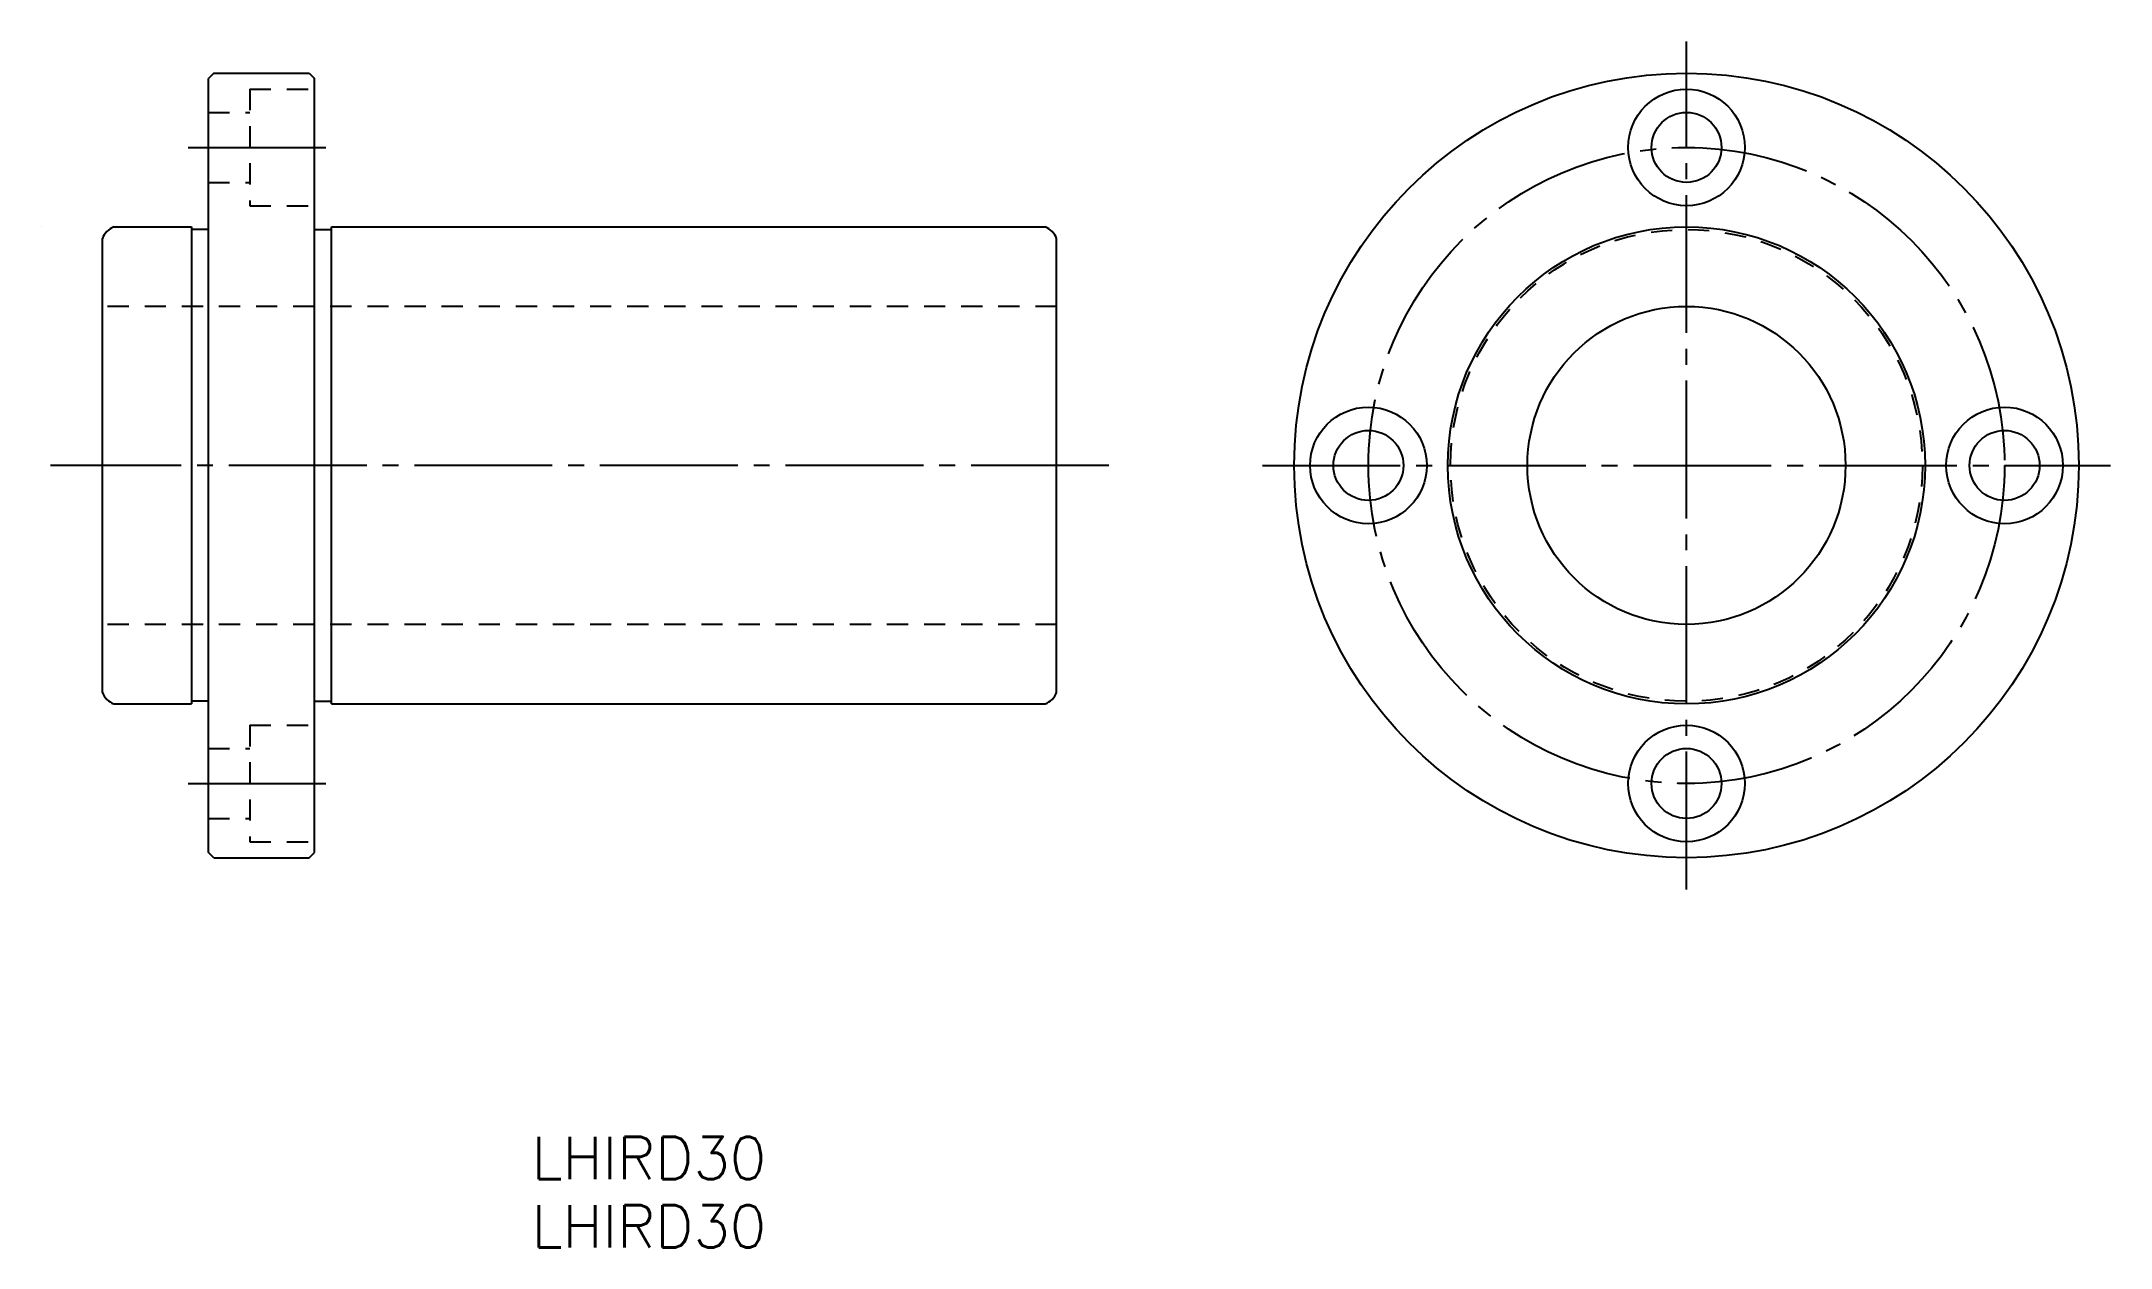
# Model space of a CAD drawing. Extents: x -233 to -38, y 332 to 446.
import ezdxf

# ---------------------------------------------------------------- set-up
doc = ezdxf.new("R2010")
doc.units = 0
doc.linetypes.add('CENTER', pattern=[17.5, 13, -1.5, 1.5, -1.5])
doc.linetypes.add('DASHED', pattern=[3.5, 2, -1.5])
doc.layers.get('0').update_dxf_attribs({"linetype": 'CONTINUOUS'})
doc.layers.add('CENTER', color=1, linetype='CENTER')
doc.styles.get("Standard").update_dxf_attribs({"font": 'txt.shx', "bigfont": '@extfont2.shx'})

msp = doc.modelspace()

# ---------------------------------------------------------------- linework, layer by layer
at = {"color": 7, "linetype": 'CONTINUOUS'}
for p, q in [((-217.21, 443.11), (-217.71, 442.61)), ((-217.21, 443.11), (-208.21, 443.11)), ((-208.21, 443.11), (-207.71, 442.61)), ((-217.71, 369.61), (-217.71, 442.61)), ((-207.71, 369.61), (-207.71, 442.61)), ((-233.46, 428.61), (-233.46, 428.61)), ((-227.71, 384.7), (-227.71, 427.52)), ((-226.62, 428.61), (-219.31, 428.61)), ((-219.31, 428.61), (-219.31, 383.61)), ((-217.71, 428.36), (-219.31, 428.36)), ((-207.71, 428.36), (-206.11, 428.36)), ((-206.11, 428.61), (-138.8, 428.61)), ((-206.11, 383.61), (-206.11, 428.61)), ((-137.71, 384.7), (-137.71, 427.52)), ((-226.62, 383.61), (-219.31, 383.61)), ((-217.71, 383.86), (-219.31, 383.86)), ((-207.71, 383.86), (-206.11, 383.86)), ((-206.11, 383.61), (-138.8, 383.61)), ((-217.21, 369.11), (-217.71, 369.61)), ((-217.21, 369.11), (-208.21, 369.11)), ((-208.21, 369.11), (-207.71, 369.61))]:
    msp.add_line(p, q, dxfattribs=at)
at = {"color": 3, "linetype": 'DASHED'}
for p, q in [((-213.81, 441.61), (-213.81, 430.61)), ((-213.81, 441.61), (-207.71, 441.61)), ((-217.71, 439.41), (-213.81, 439.41)), ((-217.71, 432.81), (-213.81, 432.81)), ((-213.81, 430.61), (-207.71, 430.61)), ((-137.71, 421.11), (-227.71, 421.11)), ((-137.71, 391.11), (-227.71, 391.11)), ((-213.81, 381.61), (-207.71, 381.61)), ((-213.81, 381.61), (-213.81, 370.61)), ((-217.71, 379.41), (-213.81, 379.41)), ((-217.71, 372.81), (-213.81, 372.81)), ((-213.81, 370.61), (-207.71, 370.61))]:
    msp.add_line(p, q, dxfattribs=at)
at = {"color": 7, "linetype": 'CONTINUOUS'}
for centre, radius in [((-78.31, 406.11), 37), ((-78.31, 436.11), 5.5), ((-78.31, 436.11), 3.3), ((-78.31, 406.11), 22.5), ((-78.31, 406.11), 15), ((-108.31, 406.11), 5.5), ((-48.31, 406.11), 5.5), ((-108.31, 406.11), 3.3), ((-48.31, 406.11), 3.3), ((-78.31, 376.11), 5.5), ((-78.31, 376.11), 3.3)]:
    msp.add_circle(centre, radius, dxfattribs=at)
at = {"color": 3, "linetype": 'DASHED'}
msp.add_circle((-78.31, 406.11), 22.25, dxfattribs=at)
at = {"color": 7, "linetype": 'CONTINUOUS'}
for centre, start, end in [((-225.86, 426.76), 112.3316, 157.6684), ((-139.56, 426.76), 22.3316, 67.6684), ((-225.86, 385.46), 202.3316, 247.6684), ((-139.56, 385.46), 292.3316, 337.6684)]:
    msp.add_arc(centre, 2, start, end, dxfattribs=at)
at = {"layer": 'CENTER', "color": 1, "linetype": 'CENTER'}
for p, q in [((-78.31, 366.11), (-78.31, 446.11)), ((-219.63, 436.11), (-205.36, 436.11)), ((-132.78, 406.11), (-232.61, 406.11)), ((-118.31, 406.11), (-38.31, 406.11)), ((-219.63, 376.11), (-205.36, 376.11))]:
    msp.add_line(p, q, dxfattribs=at)
msp.add_circle((-78.31, 406.11), 30, dxfattribs=at)

# ---------------------------------------------------------------- texts
at = {"color": 7, "linetype": 'CONTINUOUS'}
for p in [(-187.22, 338.78), (-187.22, 332.33)]:
    msp.add_text('LHIRD30', height=4, dxfattribs=at).set_placement(p)

doc.saveas('drawing.dxf')
